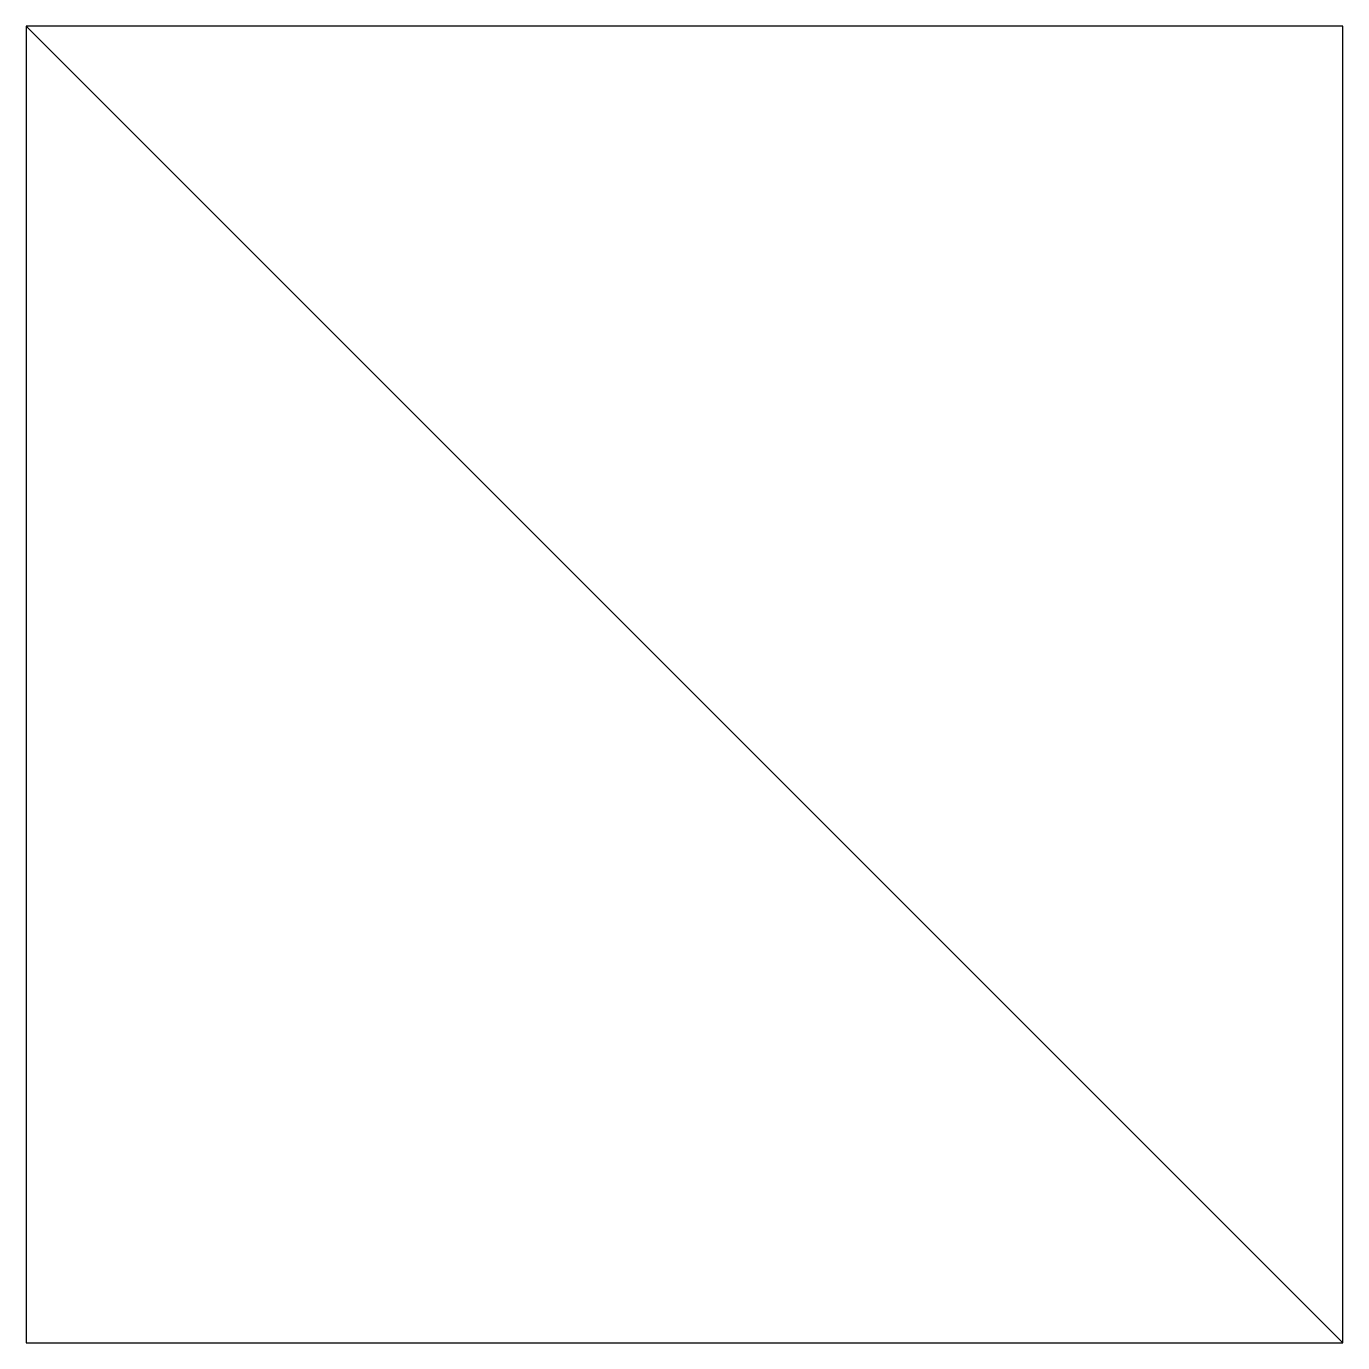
# Model space of a CAD drawing. Extents: x -602 to 602, y -602 to 602.
import ezdxf

# ---------------------------------------------------------------- set-up
doc = ezdxf.new("R2010")
doc.units = 0
doc.layers.add('OBJECT01', color=1, linetype='CONTINUOUS')

msp = doc.modelspace()

# ---------------------------------------------------------------- meshes
at = {"layer": 'OBJECT01'}
mesh = msp.add_polyface(dxfattribs=at)
corners = [(-602.1745, 602.174438, -0.000089), (602.1745, 602.174438, -0.000089), (602.1745, -602.174438, 0.000089), (-602.1745, -602.174438, 0.000089)]
mesh.append_faces([[corners[k] for k in face] for face in [(0, 2, 1)]], dxfattribs={"vtx0": -1})
mesh.append_faces([[corners[k] for k in face] for face in [(0, 3, 2)]], dxfattribs={"vtx2": -1})

doc.saveas('drawing.dxf')
